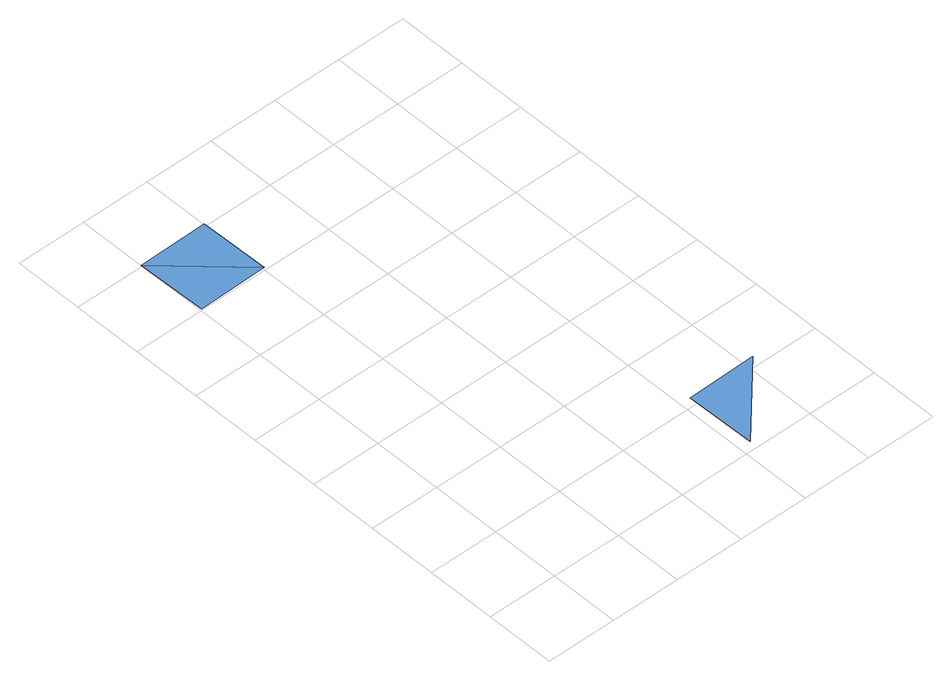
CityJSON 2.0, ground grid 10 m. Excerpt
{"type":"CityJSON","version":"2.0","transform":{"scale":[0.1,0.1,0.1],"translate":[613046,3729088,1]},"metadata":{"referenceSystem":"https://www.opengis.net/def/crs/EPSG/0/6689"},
"CityObjects":{
"waterbody1":{"type":"WaterBody","attributes":{"name":"福岡県津波浸水想定図","class":"1140","function":"2","WaterBodyTsunamiRiskAttribute.description":"1","WaterBodyTsunamiRiskAttribute.rank":"4"},"geometry":[{"type":"MultiSurface","lod":"1","boundaries":[[[0,1,2]],[[2,1,3]],[[4,5,6]]]}]}
},
"vertices":[
[3,602,9],[103,604,9],[1,702,9],[101,704,9],[314,8,15],[412,110,15],[312,108,15]
]}
